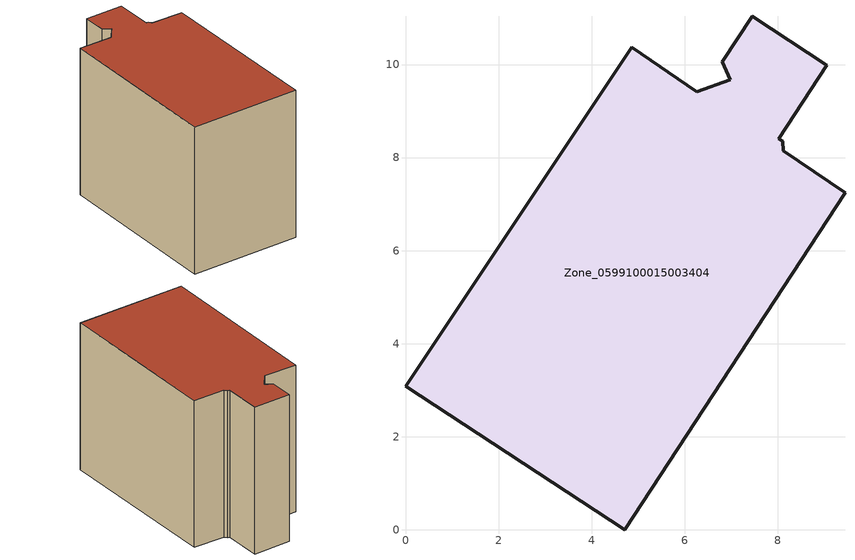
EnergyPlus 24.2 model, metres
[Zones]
Zone_0599100015003404
 floor ground (C_G): 6.81,10.05 7.45,11.04 9.05,9.99 8.03,8.41 8.11,8.35 8.12,8.15 9.45,7.24 4.71,0 0,3.08 4.86,10.37 6.26,9.42 6.98,9.67 z0.96
 wall outside (C_F): 4.86,10.37 0,3.08 4.71,0 9.45,7.24 8.12,8.15 8.11,8.35 8.03,8.41 9.05,9.99 7.45,11.04 6.81,10.05 6.98,9.67 6.26,9.42 4.86,10.37 z0.96:8.56
 roof outside (C_R): 4.71,0 9.45,7.24 8.12,8.15 8.11,8.35 8.03,8.41 9.05,9.99 7.45,11.04 6.81,10.05 6.98,9.67 6.26,9.42 4.86,10.37 0,3.08 z8.56
[BUILDING]
Pand.0599100015003404: North Axis=0; Terrain=City; Loads Convergence Tolerance Value=0.04; Temperature Convergence Tolerance Value=0.4; Solar Distribution=FullExterior; Maximum Number of Warmup Days=25; Minimum Number of Warmup Days=1
[Site:Location]
Rotterdam.The.Hague.AP_ZH_NLD Design_Conditions: Latitude=51.96; Longitude=4.45; Time Zone=1; Elevation=-4.5
[SITE:GROUNDTEMPERATURE:BUILDINGSURFACE]
18, 18, 18, 18, 18, 18, 18, 18, 18, 18, 18, 18
[MATERIAL] Thermal Absorptance=0.9; Solar Absorptance=0.7; Visible Absorptance=0.7
Name | Roughness | Thickness | Conductivity | Density | Specific Heat
G.TI.1965-1974 | MediumSmooth | 0.15 | 0.882353 | 540 | 1210
F.TI.1965-1974 | Rough | 0.3 | 0.697674 | 1920 | 840
R.TI.1965-1974 | MediumRough | 0.2 | 0.232558 | 1500 | 1000
[CONSTRUCTION]
C_G: G.TI.1965-1974
C_F: F.TI.1965-1974
C_R: R.TI.1965-1974
[ZONE]
Zone_0599100015003404: Type=1; Multiplier=1; Ceiling Height=Autocalculate; Volume=Autocalculate; Floor Area=autocalculate; Part of Total Floor Area=Yes
[ZONEINFILTRATION:DESIGNFLOWRATE]
Infil_Zone_0599100015003404: Zone or ZoneList or Space or SpaceList=Zone_0599100015003404; Schedule=AlwaysOn; Design Flow Rate Calculation Method=Flow/Area; Flow Rate per Floor Area=0.003; Constant Term Coefficient=1; Temperature Term Coefficient=0; Velocity Term Coefficient=0; Velocity Squared Term Coefficient=0
[HVACTEMPLATE:ZONE:IDEALLOADSAIRSYSTEM]
Zone_0599100015003404: Maximum Heating Supply Air Temperature=50; Minimum Cooling Supply Air Temperature=13; Maximum Heating Supply Air Humidity Ratio=0.0156; Minimum Cooling Supply Air Humidity Ratio=0.0077; Heating Limit=NoLimit; Cooling Limit=NoLimit; Dehumidification Control Type=ConstantSensibleHeatRatio; Cooling Sensible Heat Ratio=0.7; Dehumidification Setpoint=60; Humidification Control Type=None; Humidification Setpoint=30; Outdoor Air Method=None; Outdoor Air Flow Rate per Person=0.00944; Outdoor Air Flow Rate per Zone Floor Area=0; Outdoor Air Flow Rate per Zone=0; Demand Controlled Ventilation Type=None; Outdoor Air Economizer Type=NoEconomizer; Heat Recovery Type=None; Sensible Heat Recovery Effectiveness=0.7; Latent Heat Recovery Effectiveness=0.65
[ZONECONTROL:THERMOSTAT]
ThermostatControl_Zone_0599100015003404: Zone or ZoneList=Zone_0599100015003404; Control Type Schedule=DualSetpointControlType; Control 1=Thermostat_Zone_0599100015003404; Temperature Difference Between Cutout And Setpoint=0
[THERMOSTATSETPOINT:DUALSETPOINT]
Thermostat_Zone_0599100015003404: Heating Setpoint Temperature Schedule=HeatingSetpoint_Zone_0599100015003404; Cooling Setpoint Temperature Schedule=CoolingSetpoint_Zone_0599100015003404
[SCHEDULE:COMPACT]
HeatingSetpoint_Zone_0599100015003404: Through: 12/31, For: AllDays, Until: 24:00, 21
CoolingSetpoint_Zone_0599100015003404: Through: 12/31, For: AllDays, Until: 24:00, 24
DualSetpointControlType: Through: 12/31, For: AllDays, Until: 24:00, 4
AlwaysOn: Through: 12/31, For: AllDays, Until: 24:00, 1
